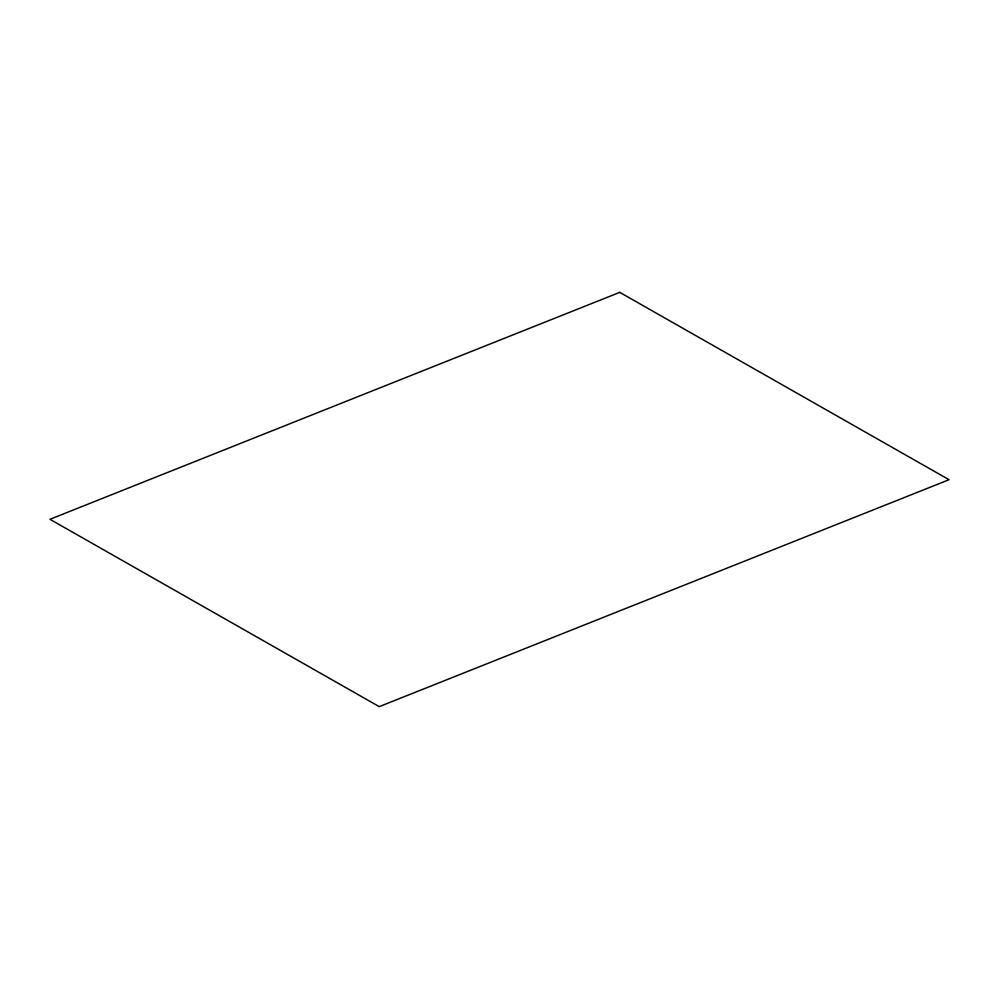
<?xml version="1.0" encoding="UTF-8"?>
<svg xmlns="http://www.w3.org/2000/svg" width="999" height="999" viewBox="0 0 999 999"><rect width="100%" height="100%" fill="white"/><g stroke="black" fill="none" stroke-linecap="round" stroke-linejoin="round"><path stroke-width="1.5" d="M619.755 292.357L49.95 519.293L379.245 706.643L949.05 479.707L619.755 292.357"/></g></svg>
